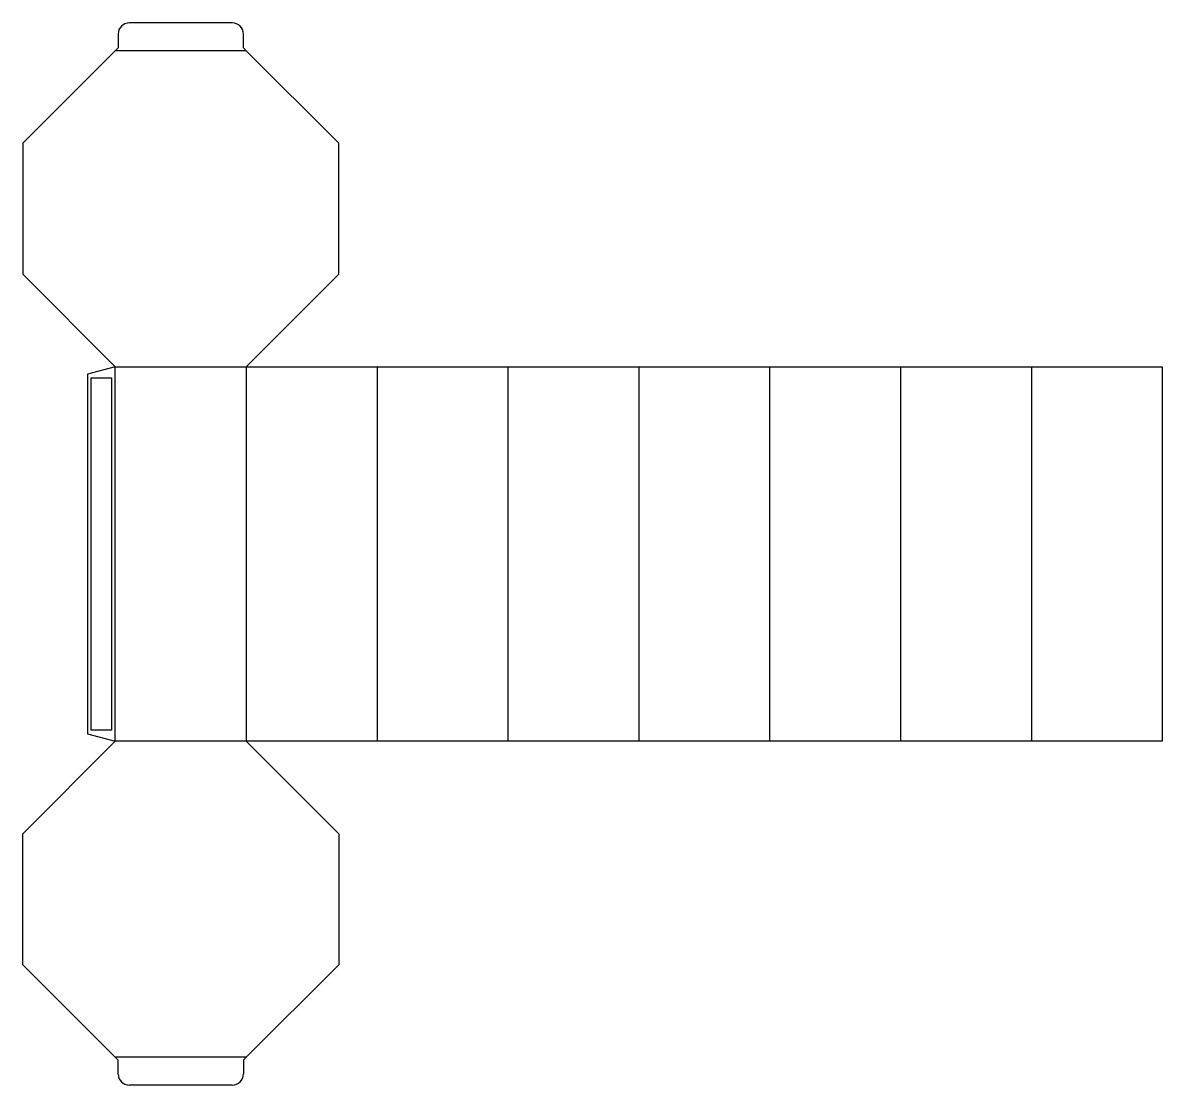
# Model space of a CAD drawing. Header units: millimetres. Extents: x 0 to 611, y 0 to 570.
import ezdxf

# ---------------------------------------------------------------- set-up
doc = ezdxf.new("R2010")
doc.units = ezdxf.units.MM
for name, color, linetype in [('CREASE', 5, 'CONTINUOUS'), ('CUT', 1, 'CONTINUOUS'), ('GLUE', 2, 'CONTINUOUS')]:
    doc.layers.add(name, color=color, linetype=linetype)

msp = doc.modelspace()

# ---------------------------------------------------------------- linework, layer by layer
at = {"layer": 'CREASE'}
for p, q in [((119.816, 554.79), (49.629, 554.79)), ((49.629, 184.445), (49.629, 385.345)), ((49.629, 385.345), (119.816, 385.345)), ((119.816, 385.345), (119.816, 184.445)), ((190.002, 385.345), (190.002, 184.445)), ((260.188, 385.345), (260.188, 184.445)), ((330.375, 385.345), (330.375, 184.445)), ((400.561, 385.345), (400.561, 184.445)), ((470.748, 385.345), (470.748, 184.445)), ((540.934, 385.345), (540.934, 184.445)), ((119.816, 184.445), (49.629, 184.445)), ((119.816, 15), (49.629, 15))]:
    msp.add_line(p, q, dxfattribs=at)
at = {"layer": 'CUT'}
for p, q in [((112.316, 569.79), (57.129, 569.79)), ((51.129, 563.79), (51.129, 556.29)), ((118.316, 556.29), (118.316, 563.79)), ((51.129, 556.29), (49.629, 554.79)), ((119.816, 554.79), (118.316, 556.29)), ((49.629, 554.79), (0, 505.161)), ((169.445, 505.161), (119.816, 554.79)), ((0, 505.161), (0, 434.974)), ((169.445, 434.974), (169.445, 505.161)), ((0, 434.974), (49.629, 385.345)), ((119.816, 385.345), (169.445, 434.974)), ((49.629, 385.345), (34.629, 381.326)), ((119.816, 385.345), (190.002, 385.345)), ((190.002, 385.345), (260.188, 385.345)), ((260.188, 385.345), (330.375, 385.345)), ((330.375, 385.345), (400.561, 385.345)), ((400.561, 385.345), (470.748, 385.345)), ((470.748, 385.345), (540.934, 385.345)), ((540.934, 385.345), (611.12, 385.345)), ((611.12, 385.345), (611.12, 184.445)), ((34.629, 381.326), (34.629, 188.464)), ((0, 134.816), (49.629, 184.445)), ((34.629, 188.464), (49.629, 184.445)), ((190.002, 184.445), (119.816, 184.445)), ((119.816, 184.445), (169.445, 134.816)), ((260.188, 184.445), (190.002, 184.445)), ((330.375, 184.445), (260.188, 184.445)), ((400.561, 184.445), (330.375, 184.445)), ((470.748, 184.445), (400.561, 184.445)), ((540.934, 184.445), (470.748, 184.445)), ((611.12, 184.445), (540.934, 184.445)), ((0, 64.629), (0, 134.816)), ((169.445, 134.816), (169.445, 64.629)), ((49.629, 15), (0, 64.629)), ((169.445, 64.629), (119.816, 15)), ((51.129, 13.5), (49.629, 15)), ((51.129, 6), (51.129, 13.5)), ((119.816, 15), (118.316, 13.5)), ((118.316, 13.5), (118.316, 6)), ((112.316, 0), (57.129, 0))]:
    msp.add_line(p, q, dxfattribs=at)
for centre, start, end in [((57.129, 563.79), 90, 180), ((112.316, 563.79), 0, 90), ((57.129, 6), 180, 270), ((112.316, 6), 270, 0)]:
    msp.add_arc(centre, 6, start, end, dxfattribs=at)
at = {"layer": 'GLUE'}
for p, q in [((36.629, 379.326), (47.629, 379.326)), ((36.629, 190.464), (36.629, 379.326)), ((47.629, 379.326), (47.629, 190.464)), ((47.629, 190.464), (36.629, 190.464))]:
    msp.add_line(p, q, dxfattribs=at)

doc.saveas('drawing.dxf')
